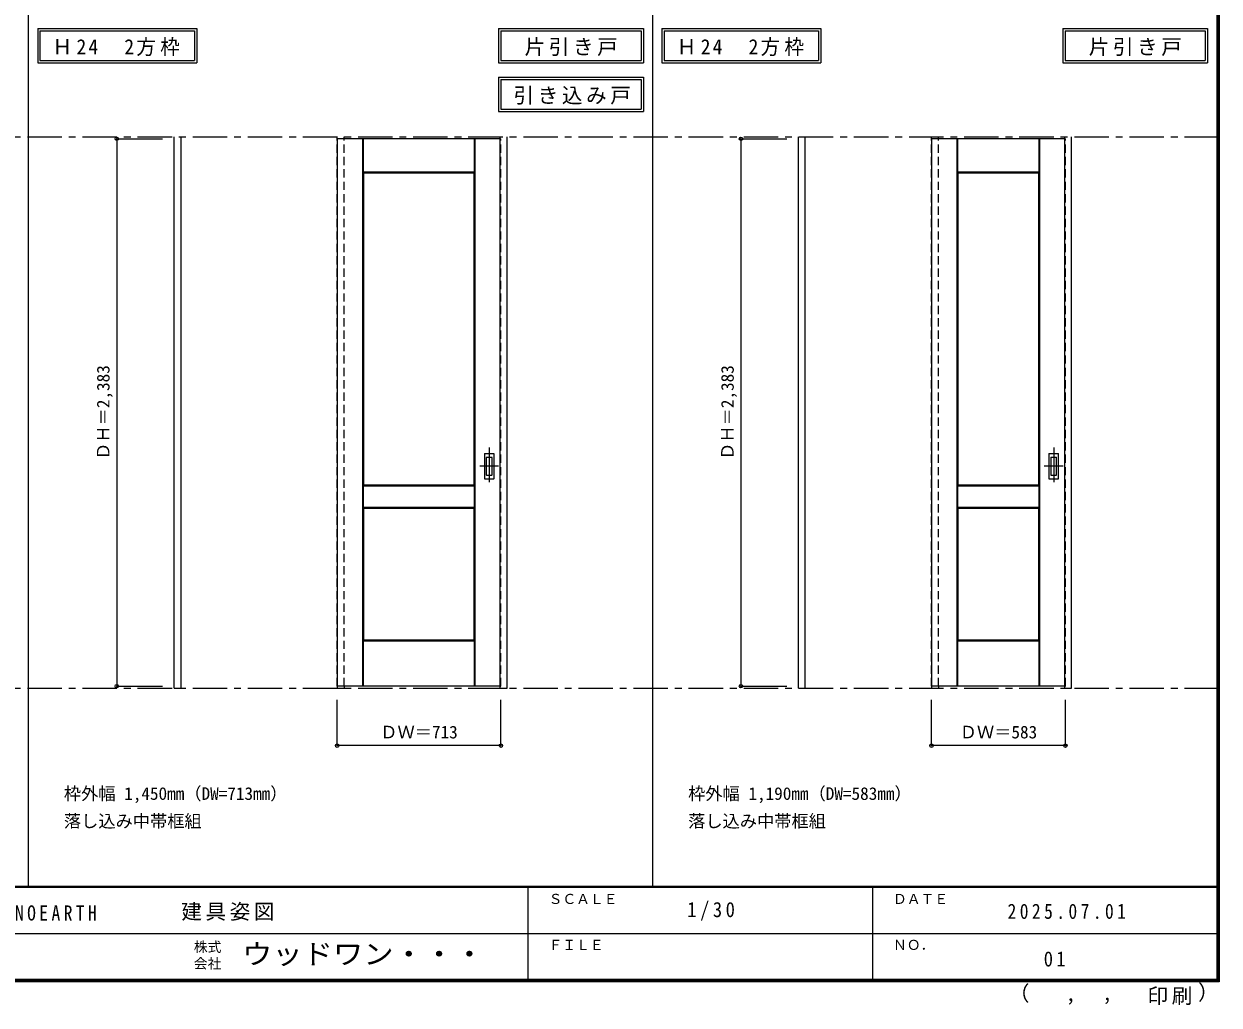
# Model space of a CAD drawing. Units: millimetres, scale not verified. Extents: x -6000 to 5700, y -4307 to 4260.
# Drawn here: x 495 to 5700, y -4307 to -36 of the extents above; entities that cross this region are included whole.
import ezdxf
from ezdxf.enums import TextEntityAlignment as Align

# ---------------------------------------------------------------- set-up
doc = ezdxf.new("R2010")
doc.units = ezdxf.units.MM
doc.header["$LTSCALE"] = 30
doc.header["$PDMODE"] = 32
doc.header["$PDSIZE"] = 15
doc.linetypes.add('CHAIN1', pattern=[8, 5, -1, 1, -1])
doc.linetypes.add('DASHED1', pattern=[1.8, 1.2, -0.6])
for name, color, linetype in [('0-1_通り芯', 4, 'CHAIN1'), ('0-2_扉', 4, 'DASHED1'), ('0-3_仕上げ', 7, 'Continuous'), ('0-4_枠', 3, 'Continuous'), ('0-6_引手', 3, 'Continuous'), ('0-A_文字', 7, 'Continuous'), ('0-B_寸法', 7, 'Continuous'), ('F-1_枠', 6, 'Continuous'), ('F-A_文字', 7, 'Continuous')]:
    doc.layers.add(name, color=color, linetype=linetype)
doc.styles.add('ＭＳ ゴシック', font='')
doc.styles.get('ＭＳ ゴシック').set_extended_font_data('MS Gothic')

msp = doc.modelspace()

# ---------------------------------------------------------------- linework, layer by layer
at = {"layer": '0-1_通り芯', "color": 7}
for p, q in [((-5490, -527.5), (5690, -527.5)), ((-5490, -2927.5), (5690, -2927.5))]:
    msp.add_line(p, q, dxfattribs=at)
at = {"layer": '0-1_通り芯'}
for p, q in [((2521.25, -1880), (2521.25, -2042)), ((4979.75, -1880), (4979.75, -2042)), ((2562.25, -1961), (2480.25, -1961)), ((5020.75, -1961), (4938.75, -1961))]:
    msp.add_line(p, q, dxfattribs=at)
at = {"layer": '0-2_扉', "color": 3, "linetype": 'Continuous'}
for p, q in [((2569.25, -535.5), (1859.25, -535.5)), ((1859.25, -535.5), (1859.25, -2918.5)), ((4447.75, -535.5), (4447.75, -2918.5)), ((5027.75, -535.5), (4447.75, -535.5)), ((2569.25, -2918.5), (1859.25, -2918.5)), ((5027.75, -2918.5), (4447.75, -2918.5))]:
    msp.add_line(p, q, dxfattribs=at)
at = {"layer": '0-2_扉'}
for p, q in [((1859.25, -535.5), (1859.25, -539.5)), ((2569.25, -535.5), (2572.25, -535.5)), ((2572.25, -2918.5), (2572.25, -535.5)), ((4447.75, -535.5), (4447.75, -539.5)), ((5027.75, -535.5), (5030.75, -535.5)), ((2569.25, -2918.5), (2572.25, -2918.5))]:
    msp.add_line(p, q, dxfattribs=at)
msp.add_lwpolyline([(5027.75, -2918.5), (5030.75, -2918.5), (5030.75, -535.5)], dxfattribs=at)
at = {"layer": '0-3_仕上げ'}
for p, q in [((1971.25, -2918.5), (1971.25, -535.5)), ((1972.75, -683), (1972.75, -535.5)), ((1974.25, -681.5), (1974.25, -535.5)), ((2457.25, -681.5), (2457.25, -535.5)), ((2458.75, -683), (2458.75, -535.5)), ((2460.25, -2918.5), (2460.25, -535.5)), ((4559.75, -2918.5), (4559.75, -535.5)), ((4561.25, -683), (4561.25, -535.5)), ((4562.75, -681.5), (4562.75, -535.5)), ((4915.75, -681.5), (4915.75, -535.5)), ((4917.25, -683), (4917.25, -535.5)), ((4918.75, -2918.5), (4918.75, -535.5)), ((1975.25, -685.5), (1972.75, -683)), ((4562.75, -681.5), (4561.25, -683)), ((4563.75, -685.5), (4561.25, -683)), ((4915.75, -681.5), (4562.75, -681.5)), ((1972.75, -2141), (1972.75, -2046)), ((1974.25, -2139.5), (1974.25, -2047.5)), ((2457.25, -2047.5), (1974.25, -2047.5)), ((2456.25, -2043.5), (2458.75, -2046)), ((4561.25, -2141), (4561.25, -2046)), ((4562.75, -2139.5), (4562.75, -2047.5)), ((4915.75, -2047.5), (4562.75, -2047.5)), ((4914.75, -2043.5), (4917.25, -2046)), ((1974.25, -2139.5), (1972.75, -2141)), ((1975.25, -2143.5), (1972.75, -2141)), ((1974.25, -2139.5), (2457.25, -2139.5)), ((2458.75, -2141), (2456.25, -2143.5)), ((4562.75, -2139.5), (4561.25, -2141)), ((4563.75, -2143.5), (4561.25, -2141)), ((4562.75, -2139.5), (4915.75, -2139.5)), ((4917.25, -2141), (4914.75, -2143.5)), ((1972.75, -2918.5), (1972.75, -2721)), ((1974.25, -2918.5), (1974.25, -2722.5)), ((2457.25, -2722.5), (1974.25, -2722.5)), ((2456.25, -2718.5), (2458.75, -2721)), ((2457.25, -2722.5), (2458.75, -2721)), ((2457.25, -2918.5), (2457.25, -2722.5)), ((2458.75, -2918.5), (2458.75, -2721)), ((4561.25, -2918.5), (4561.25, -2721)), ((4562.75, -2918.5), (4562.75, -2722.5)), ((4915.75, -2722.5), (4562.75, -2722.5)), ((4914.75, -2718.5), (4917.25, -2721)), ((4915.75, -2722.5), (4917.25, -2721)), ((4915.75, -2918.5), (4915.75, -2722.5)), ((4917.25, -2918.5), (4917.25, -2721))]:
    msp.add_line(p, q, dxfattribs=at)
at = {"layer": '0-3_仕上げ', "color": 3}
for p, q in [((2456.25, -685.5), (1975.25, -685.5)), ((1975.25, -2043.5), (1975.25, -685.5)), ((2456.25, -2043.5), (2456.25, -685.5)), ((4563.75, -2043.5), (4563.75, -685.5)), ((4914.75, -685.5), (4563.75, -685.5)), ((4914.75, -2043.5), (4914.75, -685.5)), ((2456.25, -2043.5), (1975.25, -2043.5)), ((4914.75, -2043.5), (4563.75, -2043.5)), ((1975.25, -2143.5), (2456.25, -2143.5)), ((1975.25, -2718.5), (1975.25, -2143.5)), ((2456.25, -2718.5), (2456.25, -2143.5)), ((4563.75, -2718.5), (4563.75, -2143.5)), ((4563.75, -2143.5), (4914.75, -2143.5)), ((4914.75, -2718.5), (4914.75, -2143.5)), ((2456.25, -2718.5), (1975.25, -2718.5)), ((4914.75, -2718.5), (4563.75, -2718.5))]:
    msp.add_line(p, q, dxfattribs=at)
at = {"layer": '0-3_仕上げ'}
for points in [[(2457.25, -681.5), (1974.25, -681.5), (1972.75, -683)], [(2457.25, -681.5), (2458.75, -683), (2456.25, -685.5)], [(4915.75, -681.5), (4917.25, -683), (4914.75, -685.5)], [(1974.25, -2047.5), (1972.75, -2046), (1975.25, -2043.5)], [(2457.25, -2139.5), (2457.25, -2047.5), (2458.75, -2046)], [(2457.25, -2139.5), (2458.75, -2141), (2458.75, -2046)], [(4562.75, -2047.5), (4561.25, -2046), (4563.75, -2043.5)], [(4915.75, -2139.5), (4915.75, -2047.5), (4917.25, -2046)], [(4915.75, -2139.5), (4917.25, -2141), (4917.25, -2046)], [(1974.25, -2722.5), (1972.75, -2721), (1975.25, -2718.5)], [(4562.75, -2722.5), (4561.25, -2721), (4563.75, -2718.5)]]:
    msp.add_lwpolyline(points, dxfattribs=at)
at = {"layer": '0-4_枠'}
for p, q in [((1149.25, -2927.5), (1149.25, -527.5)), ((1179.25, -2927.5), (1179.25, -527.5)), ((2569.25, -2927.5), (2569.25, -527.5)), ((2599.25, -2927.5), (2599.25, -527.5)), ((3867.75, -2927.5), (3867.75, -527.5)), ((3897.75, -2927.5), (3897.75, -527.5)), ((5027.75, -2927.5), (5027.75, -527.5)), ((1149.25, -2927.5), (1179.25, -2927.5)), ((1859.25, -2918.5), (1859.25, -2927.5)), ((1859.25, -2927.5), (1889.25, -2927.5)), ((1889.25, -2918.5), (1889.25, -2927.5)), ((2569.25, -2927.5), (2599.25, -2927.5)), ((3867.75, -2927.5), (3897.75, -2927.5)), ((4447.75, -2918.5), (4447.75, -2927.5)), ((4447.75, -2927.5), (4477.75, -2927.5)), ((4477.75, -2918.5), (4477.75, -2927.5))]:
    msp.add_line(p, q, dxfattribs=at)
at = {"layer": '0-4_枠', "color": 4, "linetype": 'DASHED1'}
for p, q in [((1859.25, -2918.5), (1859.25, -527.5)), ((1889.25, -2918.5), (1889.25, -527.5)), ((4447.75, -2918.5), (4447.75, -527.5)), ((4477.75, -2918.5), (4477.75, -527.5))]:
    msp.add_line(p, q, dxfattribs=at)
at = {"layer": '0-4_枠'}
msp.add_lwpolyline([(5027.75, -2927.5), (5057.75, -2927.5), (5057.75, -527.5)], dxfattribs=at)
at = {"layer": '0-6_引手'}
for p, q in [((2500.25, -1907.5), (2500.25, -2014.5)), ((2501.75, -1906), (2540.75, -1906)), ((2542.25, -2014.5), (2542.25, -1907.5)), ((4958.75, -1907.5), (4958.75, -2014.5)), ((4960.25, -1906), (4999.25, -1906)), ((5000.75, -2014.5), (5000.75, -1907.5)), ((2501.75, -2016), (2540.75, -2016)), ((4960.25, -2016), (4999.25, -2016))]:
    msp.add_line(p, q, dxfattribs=at)
at = {"layer": '0-6_引手', "color": 7}
for p, q in [((2508.75, -1923.5), (2508.75, -1998.5)), ((2510.25, -1922), (2532.25, -1922)), ((2533.75, -1998.5), (2533.75, -1923.5)), ((4967.25, -1923.5), (4967.25, -1998.5)), ((4968.75, -1922), (4990.75, -1922)), ((4992.25, -1998.5), (4992.25, -1923.5)), ((2510.25, -2000), (2532.25, -2000)), ((4968.75, -2000), (4990.75, -2000))]:
    msp.add_line(p, q, dxfattribs=at)
at = {"layer": '0-6_引手'}
for centre, start, end in [((2501.75, -1907.5), 90, 180), ((2540.75, -1907.5), 0, 90), ((4960.25, -1907.5), 90, 180), ((4999.25, -1907.5), 0, 90), ((2501.75, -2014.5), 180, 270), ((2540.75, -2014.5), 270, 0), ((4960.25, -2014.5), 180, 270), ((4999.25, -2014.5), 270, 0)]:
    msp.add_arc(centre, 1.5, start, end, dxfattribs=at)
at = {"layer": '0-6_引手', "color": 7}
for centre, start, end in [((2510.25, -1923.5), 90, 180), ((2532.25, -1923.5), 0, 90), ((4968.75, -1923.5), 90, 180), ((4990.75, -1923.5), 0, 90), ((2510.25, -1998.5), 180, 270), ((2532.25, -1998.5), 270, 0), ((4968.75, -1998.5), 180, 270), ((4990.75, -1998.5), 270, 0)]:
    msp.add_arc(centre, 1.5, start, end, dxfattribs=at)
at = {"layer": '0-A_文字'}
for p, q in [((555, -55.5), (555, -205.5)), ((565, -65.5), (565, -195.5)), ((565, -65.5), (1237.62, -65.5)), ((1237.62, -65.5), (1237.62, -195.5)), ((2562.47, -55.5), (2562.47, -205.5)), ((2572.47, -65.5), (2572.47, -195.5)), ((2572.47, -65.5), (3183.5, -65.5)), ((3183.5, -65.5), (3183.5, -195.5)), ((3273.5, -55.5), (3273.5, -205.5)), ((3283.5, -65.5), (3283.5, -195.5)), ((3283.5, -65.5), (3956.12, -65.5)), ((3956.12, -65.5), (3956.12, -195.5)), ((5018.97, -55.5), (5018.97, -205.5)), ((5028.97, -65.5), (5028.97, -195.5)), ((5028.97, -65.5), (5640, -65.5)), ((5640, -65.5), (5640, -195.5)), ((555, -205.5), (1247.62, -205.5)), ((565, -195.5), (1237.62, -195.5)), ((2562.47, -205.5), (3193.5, -205.5)), ((2572.47, -195.5), (3183.5, -195.5)), ((3273.5, -205.5), (3966.12, -205.5)), ((3283.5, -195.5), (3956.12, -195.5)), ((5018.97, -205.5), (5650, -205.5)), ((5028.97, -195.5), (5640, -195.5)), ((2562.47, -266.97), (2562.47, -416.97)), ((2572.47, -276.97), (2572.47, -406.97)), ((2572.47, -276.97), (3183.5, -276.97)), ((3183.5, -276.97), (3183.5, -406.97)), ((2572.47, -406.97), (3183.5, -406.97)), ((2562.47, -416.97), (3193.5, -416.97))]:
    msp.add_line(p, q, dxfattribs=at)
for points in [[(555, -55.5), (1247.62, -55.5), (1247.62, -205.5)], [(2562.47, -55.5), (3193.5, -55.5), (3193.5, -205.5)], [(3273.5, -55.5), (3966.12, -55.5), (3966.12, -205.5)], [(5018.97, -55.5), (5650, -55.5), (5650, -205.5)], [(2562.47, -266.97), (3193.5, -266.97), (3193.5, -416.97)]]:
    msp.add_lwpolyline(points, dxfattribs=at)
at = {"layer": '0-B_寸法', "color": 4}
for p, q in [((899.25, -535.5), (1099.25, -535.5)), ((899.25, -535.5), (899.25, -2918.5)), ((3617.75, -535.5), (3817.75, -535.5)), ((3617.75, -535.5), (3617.75, -2918.5)), ((899.25, -2918.5), (1099.25, -2918.5)), ((3617.75, -2918.5), (3817.75, -2918.5)), ((2572.25, -3177.5), (2572.25, -2977.5)), ((4447.75, -3177.5), (4447.75, -2977.5)), ((5030.75, -3177.5), (5030.75, -2977.5)), ((5030.75, -3177.5), (4447.75, -3177.5))]:
    msp.add_line(p, q, dxfattribs=at)
msp.add_lwpolyline([(2572.25, -3177.5), (1859.25, -3177.5), (1859.25, -2977.5)], dxfattribs=at)
at = {"layer": '0-B_寸法'}
for p in [(899.25, -535.5), (3617.75, -535.5), (899.25, -2918.5), (3617.75, -2918.5), (1859.25, -3177.5), (2572.25, -3177.5), (4447.75, -3177.5), (5030.75, -3177.5)]:
    msp.add_point(p, dxfattribs=at)
at = {"layer": 'F-1_枠'}
for p, q in [((515, -3790), (515, 4175)), ((3233.5, -3790), (3233.5, 4175)), ((5690, 4175), (5690, -4205)), ((5695, 4175), (5695, -4205)), ((5700, 4175), (5700, -4205)), ((5700, -3790), (-6000, -3790)), ((5700, -3795), (-6000, -3795)), ((2690, -3795), (2690, -4195)), ((4190, -3795), (4190, -4195)), ((-150, -3995), (5690, -3995.01)), ((5700, -4195), (-6000, -4195)), ((5700, -4200), (-6000, -4200)), ((5700, -4205), (-6000, -4205))]:
    msp.add_line(p, q, dxfattribs=at)

# ---------------------------------------------------------------- texts
at = {"layer": '0-A_文字', "style": 'ＭＳ ゴシック'}
for s, p in [('枠外幅 1,450mm（DW=713mm）', (669.25, -3430)), ('枠外幅 1,190mm（DW=583mm）', (3387.75, -3430)), ('落し込み中帯框組', (669.25, -3550)), ('落し込み中帯框組', (3387.75, -3550))]:
    msp.add_text(s, height=54.99, dxfattribs=at).set_placement(p, align=Align.BOTTOM_LEFT)
at = {"layer": '0-A_文字', "char_height": 65.98, "attachment_point": 7, "style": 'ＭＳ ゴシック'}
for s, insert in [('\\T1.22;\\W0.95;Ｈ24\u30002方枠', (619.66, -175.5)), ('\\T1.17;片引き戸', (2675.48, -175.5)), ('\\T1.22;\\W0.95;Ｈ24\u30002方枠', (3338.16, -175.5)), ('\\T1.17;片引き戸', (5131.98, -175.5)), ('\\T1.17;引き込み戸', (2627.13, -386.97))]:
    msp.add_mtext(s, dxfattribs=dict(at, insert=insert))
at = {"layer": '0-B_寸法', "style": 'ＭＳ ゴシック'}
for p in [(884.25, -1933.25), (3602.75, -1933.25)]:
    msp.add_text('ＤＨ＝2,383', height=54.99, rotation=90, dxfattribs=at).set_placement(p, align=Align.BOTTOM_LEFT)
for s, p in [('ＤＷ＝713', (2047, -3162.5)), ('ＤＷ＝583', (4570.5, -3162.5))]:
    msp.add_text(s, height=54.99, dxfattribs=at).set_placement(p, align=Align.BOTTOM_LEFT)
at = {"layer": 'F-A_文字', "style": 'ＭＳ ゴシック'}
for s, height, p in [('ＳＣＡＬＥ', 43.99, (2780, -3880)), ('ＤＡＴＥ', 43.99, (4280, -3880)), ('株式', 43.99, (1235, -4089)), ('ＦＩＬＥ', 43.99, (2780, -4080)), ('ＮＯ．', 43.99, (4280, -4080)), ('会社', 43.99, (1235, -4161)), ('（', 65.98, (4784.03, -4308.31)), ('）', 65.98, (5608.4, -4304.13)), (',', 65.98, (5031.28, -4308.31)), (',', 65.98, (5190.2, -4305.53))]:
    msp.add_text(s, height=height, dxfattribs=at).set_placement(p, align=Align.BOTTOM_LEFT)
at = {"layer": 'F-A_文字', "style": 'ＭＳ ゴシック', "width": 1.1}
msp.add_text('ウッドワン・・・', height=87.98, dxfattribs=at).set_placement((1445, -4155), align=Align.BOTTOM_LEFT)
at = {"layer": 'F-A_文字', "char_height": 65.98, "attachment_point": 7, "style": 'ＭＳ ゴシック'}
for s, insert in [('\\T1.39;\\W0.85;PINOEARTH', (350, -3940)), ('\\T1.17;建具姿図', (1180.42, -3940)), ('\\T1.38;\\W0.9;1/30', (3383.75, -3940)), ('\\T1.39;\\W0.85;2025.07.01', (4778.75, -3932.5)), ('\\T1.36;\\W0.9;01', (4936.25, -4140)), ('\\T1.17;印刷', (5388.15, -4306.92))]:
    msp.add_mtext(s, dxfattribs=dict(at, insert=insert))

doc.saveas('drawing.dxf')
